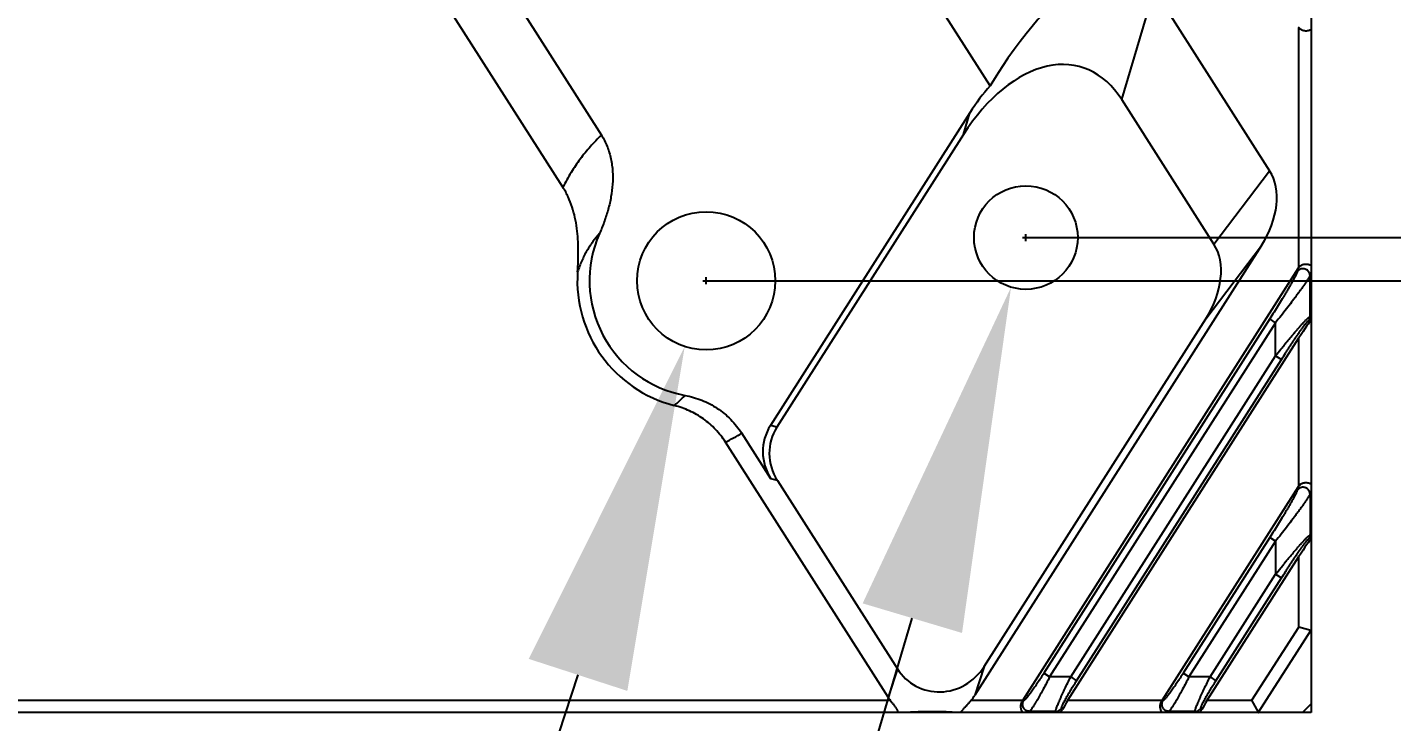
# Model space of a CAD drawing. Header units: millimetres. Extents: x 562 to 17351, y 2396 to 6995.
# Drawn here: x 2992.2 to 3071.2, y 3507.4 to 3547.6 of the extents above; entities that cross this region are included whole.
import ezdxf

# ---------------------------------------------------------------- set-up
doc = ezdxf.new("R2010")
doc.units = ezdxf.units.MM
doc.styles.get("Standard").update_dxf_attribs({"font": 'arial.ttf'})
doc.dimstyles.new('缩小5倍', dxfattribs={"dimtxt": 40, "dimasz": 20, "dimexe": 1, "dimexo": 0.2, "dimgap": 0, "dimtad": 1, "dimtoh": 1, "dimdec": 1, "dimzin": 9, "dimdsep": 46, "dimtxsty": 'Standard', "dimblk": '_FILLED', "dimcen": 0.2, "dimclrd": 256, "dimclre": 256, "dimclrt": 256, "dimadec": 1, "dimazin": 2, "dimtfac": 1, "dimtdec": 1, "dimtofl": 0, "dimtmove": 0, "dimatfit": 3, "dimldrblk": '_FILLED', "dimfxl": 1, "dimtolj": 1, "dimtzin": 0, "dimarcsym": 0})

# ---------------------------------------------------------------- blocks, each defined once
blk = doc.blocks.new('_FILLED')
at = {"color": 0, "linetype": 'ByBlock'}
blk.add_solid([(0, 0), (-1, 0.15), (-1, -0.15)], dxfattribs=at)
blk = doc.blocks.new('*D19')
at = {"lineweight": -2, "transparency": 16777216}
for p, q in [((3050.22, 3817.954), (3153.657, 3817.954)), ((3152.657, 3797.954), (3152.657, 3555.454)), ((3050.22, 3535.454), (3153.657, 3535.454))]:
    blk.add_line(p, q, dxfattribs=at)
at = {"layer": 'Defpoints', "color": 0, "transparency": 16777216}
for p in [(3050.02, 3817.954), (3050.02, 3535.454), (3152.657, 3535.454)]:
    blk.add_point(p, dxfattribs=at)
at = {"lineweight": -2, "transparency": 16777216, "xscale": 20, "yscale": 20, "zscale": 20}
for p, rotation in [((3152.657, 3817.954), 90), ((3152.657, 3535.454), 270)]:
    blk.add_blockref('_FILLED', p, dxfattribs=dict(at, rotation=rotation))
at = {"lineweight": 5, "transparency": 16777216, "insert": (3126.763, 3676.704), "char_height": 40, "attachment_point": 5, "rotation": 90}
blk.add_mtext('\\A1;282.5mm [11 1/8"]', dxfattribs=at)
blk = doc.blocks.new('*D27')
at = {"lineweight": -2, "transparency": 16777216}
for p, q in [((3031.72, 3820.454), (3233.687, 3820.454)), ((3232.687, 3552.954), (3232.687, 3800.454)), ((3031.72, 3532.954), (3233.687, 3532.954))]:
    blk.add_line(p, q, dxfattribs=at)
at = {"layer": 'Defpoints', "color": 0, "transparency": 16777216}
for p in [(3031.52, 3820.454), (3232.687, 3820.454), (3031.52, 3532.954)]:
    blk.add_point(p, dxfattribs=at)
at = {"lineweight": -2, "transparency": 16777216, "xscale": 20, "yscale": 20, "zscale": 20}
for p, rotation in [((3232.687, 3820.454), 90), ((3232.687, 3532.954), 270)]:
    blk.add_blockref('_FILLED', p, dxfattribs=dict(at, rotation=rotation))
at = {"lineweight": 5, "transparency": 16777216, "insert": (3206.793, 3676.704), "char_height": 40, "attachment_point": 5, "rotation": 90}
blk.add_mtext('\\A1;287.5mm [11 3/8"]', dxfattribs=at)
blk = doc.blocks.new('*D28')
at = {"lineweight": -2, "transparency": 16777216}
for p, q in [((3031.32, 3532.954), (3031.72, 3532.954)), ((3031.52, 3532.754), (3031.52, 3533.154)), ((2996.327, 3424.589), (3024.106, 3510.127)), ((2595.781, 3424.589), (2996.327, 3424.589))]:
    blk.add_line(p, q, dxfattribs=at)
at = {"layer": 'Defpoints', "color": 0, "transparency": 16777216}
for p in [(3032.755, 3536.758), (3030.284, 3529.149)]:
    blk.add_point(p, dxfattribs=at)
at = {"lineweight": -2, "transparency": 16777216, "xscale": 20, "yscale": 20, "zscale": 20, "rotation": 72.00816518130578}
blk.add_blockref('_FILLED', (3030.284, 3529.149), dxfattribs=at)
at = {"lineweight": 5, "transparency": 16777216, "insert": (2796.054, 3450.878), "char_height": 40, "attachment_point": 5}
blk.add_mtext('\\A1;4-∅8mm [∅3/8"]', dxfattribs=at)
blk = doc.blocks.new('*D29')
at = {"lineweight": -2, "transparency": 16777216}
for p, q in [((3049.82, 3535.454), (3050.22, 3535.454)), ((3050.02, 3535.254), (3050.02, 3535.654)), ((2992.412, 3342.158), (3043.45, 3513.412)), ((2868.373, 3342.158), (2992.412, 3342.158))]:
    blk.add_line(p, q, dxfattribs=at)
at = {"layer": 'Defpoints', "color": 0, "transparency": 16777216}
for p in [(3050.876, 3538.329), (3049.163, 3532.579)]:
    blk.add_point(p, dxfattribs=at)
at = {"lineweight": -2, "transparency": 16777216, "xscale": 20, "yscale": 20, "zscale": 20, "rotation": 73.4043921111086}
blk.add_blockref('_FILLED', (3049.163, 3532.579), dxfattribs=at)
at = {"lineweight": 5, "transparency": 16777216, "insert": (2930.393, 3362.581), "char_height": 40, "attachment_point": 5}
blk.add_mtext('\\A1;4-M6', dxfattribs=at)

msp = doc.modelspace()

# ---------------------------------------------------------------- linework, layer by layer
at = {"color": 7, "linetype": 'Continuous'}
for p, q in [((3066.52, 3845.454), (3066.52, 3507.954)), ((2872.176, 3840.62), (3064.125, 3539.32)), ((3047.948, 3544.24), (2859.807, 3839.562)), ((2899.752, 3738.707), (3025.456, 3541.392)), ((3023.233, 3538.368), (2944.883, 3661.351)), ((3055.567, 3543.448), (3057.452, 3549.795)), ((3065.82, 3533.728), (3065.82, 3547.611)), ((3060.902, 3535.074), (3055.567, 3543.448)), ((3046.784, 3542.687), (3035.24, 3524.566)), ((3046.407, 3541.418), (3046.784, 3542.687)), ((3046.407, 3541.418), (3035.615, 3524.477)), ((3060.902, 3535.074), (3064.125, 3539.32)), ((3063.658, 3534.995), (3047.068, 3508.954)), ((3060.434, 3530.749), (3063.658, 3534.995)), ((3065.785, 3533.681), (3049.841, 3508.654)), ((3065.785, 3533.681), (3065.726, 3533.479)), ((3066.52, 3533.467), (3066.461, 3533.265)), ((3066.461, 3530.873), (3066.461, 3533.265)), ((3047.603, 3510.608), (3060.434, 3530.749)), ((3064.132, 3530.739), (3051.06, 3510.219)), ((3064.468, 3530.525), (3064.132, 3530.739)), ((3066.507, 3530.627), (3066.398, 3530.659)), ((3066.461, 3530.873), (3066.52, 3530.856)), ((3064.468, 3530.525), (3051.396, 3510.005)), ((3064.468, 3528.609), (3064.468, 3530.525)), ((3052.449, 3508.654), (3065.82, 3529.641)), ((3065.82, 3521.072), (3065.82, 3529.641)), ((3052.616, 3510.005), (3064.468, 3528.609)), ((3052.953, 3509.791), (3064.804, 3528.395)), ((3064.468, 3528.609), (3064.804, 3528.395)), ((3035.615, 3524.477), (3035.24, 3524.566)), ((3042.048, 3508.833), (3032.638, 3523.605)), ((3035.267, 3521.472), (3033.576, 3524.127)), ((3035.642, 3521.383), (3035.267, 3521.472)), ((3035.642, 3521.383), (3042.583, 3510.487)), ((3065.785, 3521.025), (3057.904, 3508.654)), ((3065.785, 3521.025), (3065.726, 3520.823)), ((3066.52, 3520.811), (3066.461, 3520.609)), ((3066.461, 3520.609), (3066.461, 3518.217)), ((3064.132, 3518.083), (3059.122, 3510.219)), ((3064.468, 3517.869), (3064.132, 3518.083)), ((3066.507, 3517.971), (3066.398, 3518.003)), ((3066.461, 3518.217), (3066.52, 3518.2)), ((3064.468, 3517.869), (3059.458, 3510.005)), ((3064.468, 3517.869), (3064.468, 3515.953)), ((3060.512, 3508.654), (3065.82, 3516.985)), ((3065.82, 3512.899), (3065.82, 3516.985)), ((3060.679, 3510.005), (3064.468, 3515.953)), ((3061.015, 3509.791), (3064.804, 3515.739)), ((3064.468, 3515.953), (3064.804, 3515.739)), ((3063.102, 3508.654), (3065.82, 3512.899)), ((3063.476, 3507.971), (3066.503, 3512.7)), ((3066.503, 3512.7), (3065.82, 3512.899)), ((3042.583, 3510.487), (3042.048, 3508.833)), ((3047.603, 3510.608), (3047.068, 3508.954)), ((3051.396, 3510.005), (3051.06, 3510.219)), ((3059.458, 3510.005), (3059.122, 3510.219)), ((3052.616, 3510.005), (3051.396, 3510.005)), ((3052.616, 3510.005), (3052.953, 3509.791)), ((3060.679, 3510.005), (3059.458, 3510.005)), ((3060.679, 3510.005), (3061.015, 3509.791)), ((2987.994, 3508.654), (3042.172, 3508.654)), ((3046.852, 3508.654), (3049.841, 3508.654)), ((3049.893, 3508.625), (3049.784, 3508.566)), ((3052.449, 3508.654), (3057.904, 3508.654)), ((3057.955, 3508.625), (3057.847, 3508.566)), ((3060.512, 3508.654), (3063.102, 3508.654)), ((3063.476, 3507.971), (3063.102, 3508.654)), ((3066.52, 3507.954), (2467.02, 3507.954)), ((3050.229, 3508.013), (3050.121, 3507.954)), ((3051.753, 3508.013), (3050.229, 3508.013)), ((3051.785, 3507.954), (3051.753, 3508.013)), ((3052.133, 3508.116), (3052.089, 3508.197)), ((3058.292, 3508.013), (3058.184, 3507.954)), ((3059.815, 3508.013), (3058.292, 3508.013)), ((3059.848, 3507.954), (3059.815, 3508.013)), ((3060.151, 3508.197), (3060.196, 3508.116)), ((3066.02, 3507.954), (3066.52, 3508.454))]:
    msp.add_line(p, q, dxfattribs=at)
for centre, radius in [((3050.02, 3535.454), 3), ((3031.52, 3532.954), 4)]:
    msp.add_circle(centre, radius, dxfattribs=at)
for centre, radius, start, end in [((3031.52, 3532.954), 6.75, 156.12428, 259.56329), ((3031.52, 3532.954), 7.455, 176.10296, 255.70077), ((3066.059, 3530.874), 0.402, 327.6282, 359.8718), ((3023.517, 3532.852), 9.418, 310.85768, 316.04351), ((3025.805, 3536.996), 15.034, 297.03284, 301.12567), ((3066.059, 3518.218), 0.402, 327.6282, 359.8718), ((3051.751, 3508.415), 0.402, 270.25676, 327.24324), ((3059.813, 3508.415), 0.402, 270.25676, 327.24324)]:
    msp.add_arc(centre, radius, start, end, dxfattribs=at)
for centre, major_axis, ratio, start_param, end_param in [((3050.446, 3535.976), (5.777, 14.89), 0.368013, -0.263981, 1.130867), ((3066.118, 3547.883), (-0.117, 0.402), 0.954439, -4.415997, -4.276035), ((3050.389, 3535.784), (2.835, 9.544), 0.602666, -0.481922, 1.127854), ((3050.766, 3537.053), (2.835, 9.544), 0.602666, 0.912926, 1.127854), ((3060.969, 3536.378), (2.652, 3.493), 0.684108, -1.451017, -0.247768), ((3057.745, 3532.133), (2.652, 3.493), 0.684108, -1.451017, -0.247768), ((3066.118, 3533.456), (0.117, 0.402), 0.954439, 1.134443, 1.274405), ((3065.82, 3529.527), (0.698, 1.104), 0.046753, 0.118001, 1.496981), ((3038.002, 3522.96), (3.127, -0.746), 0.933182, 2.829294, 3.908395), ((3038.377, 3522.87), (-3.127, 0.746), 0.933182, -0.312299, 0.766803), ((3066.118, 3520.801), (0.117, 0.402), 0.954439, 1.134443, 1.274405), ((3065.82, 3516.871), (0.698, 1.104), 0.046753, 0.118001, 1.496981), ((3065.82, 3511.568), (0.687, 1.129), 0.116833, -0.189589, 0.03135), ((3045.11, 3512.3), (-0.977, -3.022), 0.944553, -0.662888, 1.302149), ((3044.575, 3510.646), (0.977, 3.022), 0.944553, -3.804481, -3.733545), ((3044.575, 3510.646), (0.977, 3.022), 0.944553, -1.956623, -1.839444), ((3049.768, 3508.654), (0.449, 0.699), 0.073624, -1.649478, -1.523567), ((3052.522, 3508.654), (0.449, 0.699), 0.073624, -4.66516, -3.789338), ((3057.831, 3508.654), (0.449, 0.699), 0.073624, -1.649478, -1.523567), ((3060.585, 3508.654), (0.449, 0.699), 0.073624, -4.66516, -3.789338), ((3043.63, 3507.722), (3.18, 0.087), 0.080959, 0.694906, 1.796389), ((3063.954, 3508.654), (0.468, 0.695), 0.186347, -3.237686, -3.016747)]:
    msp.add_ellipse(centre, major_axis=major_axis, ratio=ratio, start_param=start_param, end_param=end_param, dxfattribs=at)
for points, knots in [([(3065.82, 3547.611), (3065.835, 3547.593), (3065.869, 3547.558), (3065.927, 3547.516), (3065.99, 3547.483), (3066.055, 3547.459), (3066.121, 3547.443), (3066.184, 3547.436), (3066.243, 3547.435), (3066.298, 3547.439), (3066.341, 3547.446), (3066.372, 3547.453), (3066.399, 3547.46), (3066.424, 3547.468), (3066.447, 3547.475), (3066.462, 3547.479), (3066.476, 3547.482), (3066.487, 3547.484), (3066.497, 3547.484), (3066.506, 3547.481), (3066.513, 3547.475), (3066.517, 3547.466), (3066.519, 3547.455), (3066.52, 3547.446), (3066.52, 3547.442)], [0, 0, 0, 0, 0.092092, 0.18383, 0.274482, 0.363041, 0.448376, 0.529457, 0.605459, 0.675766, 0.739913, 0.769539, 0.797439, 0.847676, 0.869774, 0.889641, 0.907107, 0.922074, 0.934647, 0.945489, 0.956057, 0.968087, 0.982675, 1, 1, 1, 1]), ([(3025.456, 3541.392), (3025.235, 3541.179), (3024.807, 3540.733), (3024.219, 3540.006), (3023.687, 3539.217), (3023.377, 3538.657), (3023.233, 3538.368)], [0, 0, 0, 0, 0.243959, 0.491185, 0.742789, 1, 1, 1, 1]), ([(3025.456, 3541.392), (3025.523, 3541.287), (3025.646, 3541.072), (3025.799, 3540.733), (3025.921, 3540.382), (3026.013, 3540.022), (3026.076, 3539.655), (3026.123, 3539.162), (3026.118, 3538.542), (3026.026, 3537.804), (3025.86, 3537.079), (3025.633, 3536.372), (3025.447, 3535.912), (3025.347, 3535.686)], [0, 0, 0, 0, 0.062504, 0.125014, 0.187521, 0.250032, 0.312543, 0.375054, 0.500016, 0.624996, 0.749989, 0.874994, 1, 1, 1, 1]), ([(3024.081, 3533.461), (3024.11, 3533.881), (3024.136, 3534.515), (3024.107, 3535.358), (3024.046, 3535.989), (3023.939, 3536.613), (3023.775, 3537.226), (3023.547, 3537.817), (3023.346, 3538.19), (3023.233, 3538.368)], [0, 0, 0, 0, 0.249997, 0.375018, 0.500036, 0.625049, 0.750051, 0.875035, 1, 1, 1, 1]), ([(3025.347, 3535.686), (3025.214, 3535.538), (3024.956, 3535.221), (3024.612, 3534.696), (3024.31, 3534.107), (3024.15, 3533.683), (3024.081, 3533.461)], [0, 0, 0, 0, 0.232196, 0.474372, 0.729146, 1, 1, 1, 1]), ([(3066.52, 3533.897), (3066.52, 3533.893), (3066.519, 3533.884), (3066.517, 3533.873), (3066.513, 3533.864), (3066.506, 3533.858), (3066.497, 3533.855), (3066.487, 3533.855), (3066.476, 3533.857), (3066.462, 3533.86), (3066.447, 3533.864), (3066.424, 3533.871), (3066.399, 3533.879), (3066.372, 3533.886), (3066.341, 3533.893), (3066.298, 3533.9), (3066.243, 3533.904), (3066.184, 3533.903), (3066.121, 3533.896), (3066.055, 3533.88), (3065.99, 3533.856), (3065.927, 3533.823), (3065.869, 3533.781), (3065.835, 3533.746), (3065.82, 3533.728)], [0, 0, 0, 0, 0.017325, 0.031913, 0.043943, 0.054511, 0.065353, 0.077926, 0.092893, 0.110359, 0.130226, 0.152324, 0.202561, 0.230461, 0.260087, 0.324234, 0.394541, 0.470543, 0.551624, 0.636959, 0.725518, 0.81617, 0.907908, 1, 1, 1, 1]), ([(3065.726, 3533.479), (3065.724, 3533.473), (3065.72, 3533.46), (3065.71, 3533.431), (3065.692, 3533.39), (3065.667, 3533.335), (3065.637, 3533.273), (3065.603, 3533.206), (3065.552, 3533.107), (3065.481, 3532.976), (3065.389, 3532.811), (3065.291, 3532.638), (3065.187, 3532.459), (3065.079, 3532.276), (3064.968, 3532.089), (3064.815, 3531.835), (3064.619, 3531.514), (3064.378, 3531.127), (3064.215, 3530.868), (3064.132, 3530.739)], [0, 0, 0, 0, 0.005901, 0.012735, 0.028952, 0.048162, 0.069901, 0.09376, 0.119398, 0.174922, 0.234766, 0.297787, 0.363197, 0.430435, 0.499096, 0.568874, 0.710857, 0.854932, 1, 1, 1, 1]), ([(3066.461, 3533.265), (3066.459, 3533.259), (3066.454, 3533.248), (3066.442, 3533.222), (3066.423, 3533.185), (3066.395, 3533.135), (3066.362, 3533.079), (3066.323, 3533.016), (3066.263, 3532.924), (3066.179, 3532.798), (3066.068, 3532.638), (3065.948, 3532.467), (3065.819, 3532.289), (3065.683, 3532.104), (3065.542, 3531.914), (3065.347, 3531.654), (3065.095, 3531.324), (3064.785, 3530.925), (3064.575, 3530.658), (3064.468, 3530.525)], [0, 0, 0, 0, 0.00509, 0.010986, 0.025069, 0.041978, 0.061422, 0.083116, 0.10679, 0.159148, 0.216896, 0.278821, 0.344009, 0.411767, 0.481567, 0.552991, 0.699423, 0.848968, 1, 1, 1, 1]), ([(3066.461, 3533.265), (3066.46, 3533.285), (3066.456, 3533.326), (3066.439, 3533.385), (3066.413, 3533.442), (3066.378, 3533.494), (3066.335, 3533.54), (3066.285, 3533.579), (3066.229, 3533.61), (3066.169, 3533.633), (3066.107, 3533.646), (3066.043, 3533.649), (3065.98, 3533.643), (3065.919, 3533.627), (3065.862, 3533.602), (3065.809, 3533.569), (3065.763, 3533.528), (3065.737, 3533.496), (3065.726, 3533.479)], [0, 0, 0, 0, 0.061114, 0.122614, 0.184535, 0.246922, 0.309744, 0.372937, 0.436398, 0.5, 0.563602, 0.627063, 0.690256, 0.753078, 0.815465, 0.877386, 0.938886, 1, 1, 1, 1]), ([(3064.468, 3528.609), (3064.568, 3528.734), (3064.718, 3528.922), (3064.92, 3529.169), (3065.07, 3529.353), (3065.22, 3529.534), (3065.368, 3529.711), (3065.514, 3529.884), (3065.657, 3530.051), (3065.796, 3530.211), (3065.929, 3530.361), (3066.036, 3530.479), (3066.117, 3530.567), (3066.174, 3530.626), (3066.227, 3530.681), (3066.276, 3530.73), (3066.321, 3530.773), (3066.361, 3530.809), (3066.39, 3530.834), (3066.411, 3530.85), (3066.424, 3530.859), (3066.436, 3530.866), (3066.446, 3530.871), (3066.454, 3530.873), (3066.459, 3530.873), (3066.461, 3530.873)], [0, 0, 0, 0, 0.159125, 0.238222, 0.316726, 0.39438, 0.470877, 0.545833, 0.61877, 0.689064, 0.755895, 0.818173, 0.847168, 0.874455, 0.899785, 0.922888, 0.943474, 0.961249, 0.975933, 0.982041, 0.987297, 0.991693, 0.995234, 0.997964, 1, 1, 1, 1]), ([(3064.804, 3528.395), (3064.88, 3528.514), (3064.995, 3528.693), (3065.149, 3528.93), (3065.264, 3529.106), (3065.379, 3529.28), (3065.494, 3529.452), (3065.608, 3529.621), (3065.72, 3529.786), (3065.831, 3529.946), (3065.938, 3530.099), (3066.026, 3530.221), (3066.094, 3530.313), (3066.142, 3530.377), (3066.188, 3530.437), (3066.231, 3530.492), (3066.271, 3530.54), (3066.302, 3530.577), (3066.324, 3530.602), (3066.339, 3530.617), (3066.353, 3530.631), (3066.365, 3530.642), (3066.375, 3530.65), (3066.383, 3530.655), (3066.389, 3530.658), (3066.393, 3530.659), (3066.396, 3530.659), (3066.398, 3530.659)], [0, 0, 0, 0, 0.153079, 0.229317, 0.305164, 0.38045, 0.454964, 0.528435, 0.600518, 0.670737, 0.738433, 0.802662, 0.833067, 0.862041, 0.889306, 0.914531, 0.93732, 0.957232, 0.965959, 0.97379, 0.980669, 0.986547, 0.991394, 0.995199, 0.996723, 0.998012, 1, 1, 1, 1]), ([(3066.507, 3530.627), (3066.508, 3530.628), (3066.509, 3530.629), (3066.512, 3530.631), (3066.514, 3530.631), (3066.516, 3530.632), (3066.518, 3530.631), (3066.519, 3530.63), (3066.519, 3530.628), (3066.52, 3530.626), (3066.52, 3530.626)], [0, 0, 0, 0, 0.19873, 0.362206, 0.49175, 0.591912, 0.674664, 0.760162, 0.865704, 1, 1, 1, 1]), ([(3030.297, 3526.316), (3030.463, 3526.285), (3030.792, 3526.207), (3031.272, 3526.042), (3031.733, 3525.829), (3032.17, 3525.57), (3032.578, 3525.268), (3032.952, 3524.925), (3033.289, 3524.545), (3033.485, 3524.269), (3033.576, 3524.127)], [0, 0, 0, 0, 0.125003, 0.250004, 0.375005, 0.500005, 0.625005, 0.750004, 0.875001, 1, 1, 1, 1]), ([(3032.638, 3523.605), (3032.554, 3523.736), (3032.374, 3523.99), (3032.069, 3524.344), (3031.732, 3524.666), (3031.365, 3524.956), (3030.973, 3525.209), (3030.559, 3525.424), (3030.127, 3525.601), (3029.829, 3525.691), (3029.678, 3525.73)], [0, 0, 0, 0, 0.124999, 0.249997, 0.374996, 0.499996, 0.624996, 0.749997, 0.874998, 1, 1, 1, 1]), ([(3066.52, 3521.241), (3066.52, 3521.237), (3066.519, 3521.228), (3066.517, 3521.217), (3066.513, 3521.208), (3066.506, 3521.202), (3066.497, 3521.199), (3066.487, 3521.199), (3066.476, 3521.201), (3066.462, 3521.204), (3066.447, 3521.208), (3066.424, 3521.215), (3066.399, 3521.223), (3066.372, 3521.23), (3066.341, 3521.237), (3066.298, 3521.244), (3066.243, 3521.248), (3066.184, 3521.247), (3066.121, 3521.24), (3066.055, 3521.224), (3065.99, 3521.2), (3065.927, 3521.167), (3065.869, 3521.125), (3065.835, 3521.09), (3065.82, 3521.072)], [0, 0, 0, 0, 0.017325, 0.031913, 0.043943, 0.054511, 0.065353, 0.077926, 0.092893, 0.110359, 0.130226, 0.152324, 0.202561, 0.230461, 0.260087, 0.324234, 0.394541, 0.470543, 0.551624, 0.636959, 0.725518, 0.81617, 0.907908, 1, 1, 1, 1]), ([(3065.726, 3520.823), (3065.724, 3520.817), (3065.72, 3520.804), (3065.71, 3520.775), (3065.692, 3520.734), (3065.667, 3520.679), (3065.637, 3520.617), (3065.603, 3520.55), (3065.552, 3520.452), (3065.481, 3520.32), (3065.389, 3520.155), (3065.291, 3519.982), (3065.187, 3519.803), (3065.079, 3519.62), (3064.968, 3519.433), (3064.815, 3519.179), (3064.619, 3518.858), (3064.378, 3518.471), (3064.215, 3518.212), (3064.132, 3518.083)], [0, 0, 0, 0, 0.005901, 0.012735, 0.028952, 0.048162, 0.069901, 0.09376, 0.119398, 0.174922, 0.234766, 0.297787, 0.363198, 0.430435, 0.499096, 0.568874, 0.710857, 0.854932, 1, 1, 1, 1]), ([(3066.461, 3520.609), (3066.459, 3520.603), (3066.454, 3520.592), (3066.442, 3520.566), (3066.423, 3520.529), (3066.395, 3520.479), (3066.362, 3520.423), (3066.323, 3520.361), (3066.263, 3520.268), (3066.179, 3520.142), (3066.068, 3519.982), (3065.948, 3519.811), (3065.819, 3519.633), (3065.683, 3519.448), (3065.542, 3519.258), (3065.347, 3518.998), (3065.095, 3518.668), (3064.785, 3518.269), (3064.575, 3518.002), (3064.468, 3517.869)], [0, 0, 0, 0, 0.00509, 0.010986, 0.025069, 0.041978, 0.061422, 0.083116, 0.10679, 0.159148, 0.216896, 0.278821, 0.344009, 0.411767, 0.481567, 0.552991, 0.699423, 0.848968, 1, 1, 1, 1]), ([(3066.461, 3520.609), (3066.46, 3520.629), (3066.456, 3520.67), (3066.439, 3520.729), (3066.413, 3520.786), (3066.378, 3520.838), (3066.335, 3520.884), (3066.285, 3520.923), (3066.229, 3520.954), (3066.169, 3520.977), (3066.107, 3520.99), (3066.043, 3520.993), (3065.98, 3520.987), (3065.919, 3520.971), (3065.862, 3520.946), (3065.809, 3520.913), (3065.763, 3520.872), (3065.737, 3520.84), (3065.726, 3520.823)], [0, 0, 0, 0, 0.061114, 0.122614, 0.184535, 0.246922, 0.309744, 0.372937, 0.436398, 0.5, 0.563602, 0.627063, 0.690256, 0.753078, 0.815465, 0.877386, 0.938886, 1, 1, 1, 1]), ([(3064.468, 3515.953), (3064.568, 3516.078), (3064.718, 3516.266), (3064.92, 3516.513), (3065.07, 3516.697), (3065.22, 3516.878), (3065.368, 3517.055), (3065.514, 3517.228), (3065.657, 3517.395), (3065.796, 3517.555), (3065.929, 3517.705), (3066.036, 3517.823), (3066.117, 3517.911), (3066.174, 3517.971), (3066.227, 3518.025), (3066.276, 3518.075), (3066.321, 3518.117), (3066.361, 3518.153), (3066.39, 3518.178), (3066.411, 3518.194), (3066.424, 3518.203), (3066.436, 3518.21), (3066.446, 3518.215), (3066.454, 3518.217), (3066.459, 3518.217), (3066.461, 3518.217)], [0, 0, 0, 0, 0.159124, 0.238222, 0.316725, 0.394379, 0.470876, 0.545833, 0.618769, 0.689064, 0.755895, 0.818172, 0.847168, 0.874455, 0.899785, 0.922888, 0.943474, 0.961249, 0.975933, 0.982041, 0.987297, 0.991693, 0.995234, 0.997964, 1, 1, 1, 1]), ([(3064.804, 3515.739), (3064.88, 3515.858), (3064.995, 3516.037), (3065.149, 3516.274), (3065.264, 3516.45), (3065.379, 3516.624), (3065.494, 3516.796), (3065.608, 3516.965), (3065.72, 3517.13), (3065.831, 3517.29), (3065.938, 3517.443), (3066.026, 3517.565), (3066.094, 3517.657), (3066.142, 3517.721), (3066.188, 3517.781), (3066.231, 3517.836), (3066.271, 3517.885), (3066.302, 3517.921), (3066.324, 3517.946), (3066.339, 3517.961), (3066.353, 3517.975), (3066.365, 3517.986), (3066.375, 3517.994), (3066.383, 3517.999), (3066.389, 3518.002), (3066.393, 3518.003), (3066.396, 3518.003), (3066.398, 3518.003)], [0, 0, 0, 0, 0.153079, 0.229316, 0.305163, 0.380449, 0.454963, 0.528434, 0.600517, 0.670737, 0.738433, 0.802662, 0.833067, 0.862041, 0.889306, 0.914531, 0.93732, 0.957232, 0.96596, 0.973791, 0.980669, 0.986547, 0.991394, 0.995199, 0.996723, 0.998012, 1, 1, 1, 1]), ([(3066.507, 3517.971), (3066.508, 3517.972), (3066.509, 3517.973), (3066.512, 3517.975), (3066.514, 3517.976), (3066.516, 3517.976), (3066.518, 3517.975), (3066.519, 3517.974), (3066.519, 3517.972), (3066.52, 3517.97), (3066.52, 3517.97)], [0, 0, 0, 0, 0.19873, 0.362206, 0.49175, 0.591912, 0.674664, 0.760162, 0.865704, 1, 1, 1, 1]), ([(3051.06, 3510.219), (3051, 3510.126), (3050.881, 3509.942), (3050.703, 3509.674), (3050.556, 3509.459), (3050.441, 3509.295), (3050.359, 3509.181), (3050.281, 3509.075), (3050.207, 3508.976), (3050.138, 3508.887), (3050.074, 3508.809), (3050.025, 3508.752), (3049.989, 3508.712), (3049.966, 3508.687), (3049.944, 3508.666), (3049.925, 3508.649), (3049.908, 3508.635), (3049.898, 3508.628), (3049.893, 3508.625)], [0, 0, 0, 0, 0.1676, 0.331583, 0.488295, 0.562692, 0.633726, 0.700798, 0.763256, 0.820399, 0.871471, 0.915692, 0.934989, 0.952284, 0.967493, 0.980544, 0.991384, 1, 1, 1, 1]), ([(3059.122, 3510.219), (3059.063, 3510.126), (3058.944, 3509.942), (3058.766, 3509.674), (3058.618, 3509.459), (3058.504, 3509.295), (3058.422, 3509.181), (3058.344, 3509.075), (3058.269, 3508.976), (3058.2, 3508.887), (3058.137, 3508.809), (3058.088, 3508.752), (3058.052, 3508.712), (3058.028, 3508.687), (3058.007, 3508.666), (3057.988, 3508.649), (3057.971, 3508.635), (3057.96, 3508.628), (3057.955, 3508.625)], [0, 0, 0, 0, 0.1676, 0.331583, 0.488295, 0.562692, 0.633726, 0.700798, 0.763256, 0.820399, 0.871471, 0.915692, 0.934989, 0.952284, 0.967493, 0.980544, 0.991384, 1, 1, 1, 1]), ([(3051.396, 3510.005), (3051.335, 3509.887), (3051.215, 3509.653), (3051.034, 3509.313), (3050.884, 3509.04), (3050.768, 3508.835), (3050.686, 3508.692), (3050.608, 3508.56), (3050.535, 3508.438), (3050.467, 3508.329), (3050.405, 3508.234), (3050.357, 3508.164), (3050.322, 3508.117), (3050.299, 3508.087), (3050.279, 3508.062), (3050.26, 3508.041), (3050.244, 3508.025), (3050.234, 3508.016), (3050.229, 3508.013)], [0, 0, 0, 0, 0.172458, 0.340604, 0.500132, 0.575263, 0.646515, 0.713266, 0.774868, 0.830656, 0.879952, 0.922092, 0.940282, 0.956456, 0.970552, 0.982522, 0.992336, 1, 1, 1, 1]), ([(3051.753, 3508.013), (3051.752, 3508.014), (3051.751, 3508.018), (3051.749, 3508.027), (3051.75, 3508.041), (3051.752, 3508.061), (3051.757, 3508.086), (3051.765, 3508.116), (3051.779, 3508.164), (3051.802, 3508.234), (3051.837, 3508.33), (3051.881, 3508.44), (3051.932, 3508.563), (3051.99, 3508.697), (3052.054, 3508.842), (3052.124, 3508.994), (3052.198, 3509.153), (3052.303, 3509.376), (3052.442, 3509.661), (3052.558, 3509.89), (3052.616, 3510.005)], [0, 0, 0, 0, 0.002337, 0.005142, 0.012309, 0.021693, 0.033344, 0.047262, 0.063422, 0.102249, 0.149298, 0.203901, 0.265311, 0.332743, 0.40541, 0.482538, 0.563383, 0.647242, 0.821363, 1, 1, 1, 1]), ([(3052.089, 3508.197), (3052.087, 3508.2), (3052.086, 3508.205), (3052.086, 3508.213), (3052.086, 3508.223), (3052.089, 3508.238), (3052.094, 3508.258), (3052.102, 3508.283), (3052.112, 3508.311), (3052.125, 3508.343), (3052.146, 3508.392), (3052.178, 3508.461), (3052.223, 3508.551), (3052.276, 3508.652), (3052.335, 3508.76), (3052.399, 3508.876), (3052.494, 3509.042), (3052.621, 3509.258), (3052.783, 3509.523), (3052.895, 3509.701), (3052.953, 3509.791)], [0, 0, 0, 0, 0.005131, 0.008428, 0.012271, 0.021684, 0.033464, 0.047622, 0.064124, 0.082905, 0.103889, 0.152076, 0.207846, 0.270292, 0.338504, 0.411611, 0.488796, 0.652473, 0.824323, 1, 1, 1, 1]), ([(3059.458, 3510.005), (3059.398, 3509.887), (3059.277, 3509.653), (3059.096, 3509.313), (3058.947, 3509.04), (3058.831, 3508.835), (3058.749, 3508.692), (3058.671, 3508.56), (3058.597, 3508.438), (3058.529, 3508.329), (3058.467, 3508.234), (3058.419, 3508.164), (3058.385, 3508.117), (3058.362, 3508.087), (3058.341, 3508.062), (3058.323, 3508.041), (3058.307, 3508.025), (3058.296, 3508.016), (3058.292, 3508.013)], [0, 0, 0, 0, 0.172458, 0.340604, 0.500132, 0.575263, 0.646515, 0.713266, 0.774868, 0.830656, 0.879952, 0.922092, 0.940282, 0.956456, 0.970552, 0.982522, 0.992336, 1, 1, 1, 1]), ([(3059.815, 3508.013), (3059.815, 3508.014), (3059.813, 3508.018), (3059.812, 3508.027), (3059.812, 3508.041), (3059.815, 3508.061), (3059.82, 3508.086), (3059.827, 3508.116), (3059.841, 3508.164), (3059.865, 3508.234), (3059.9, 3508.33), (3059.944, 3508.44), (3059.995, 3508.563), (3060.053, 3508.697), (3060.117, 3508.842), (3060.186, 3508.994), (3060.26, 3509.153), (3060.366, 3509.376), (3060.505, 3509.661), (3060.62, 3509.89), (3060.679, 3510.005)], [0, 0, 0, 0, 0.002337, 0.005142, 0.012309, 0.021693, 0.033344, 0.047262, 0.063422, 0.102249, 0.149298, 0.203901, 0.265311, 0.332743, 0.40541, 0.482538, 0.563383, 0.647242, 0.821363, 1, 1, 1, 1]), ([(3060.151, 3508.197), (3060.15, 3508.2), (3060.149, 3508.205), (3060.148, 3508.213), (3060.149, 3508.223), (3060.151, 3508.238), (3060.157, 3508.258), (3060.165, 3508.283), (3060.175, 3508.311), (3060.188, 3508.343), (3060.209, 3508.392), (3060.241, 3508.461), (3060.286, 3508.551), (3060.338, 3508.652), (3060.397, 3508.76), (3060.462, 3508.876), (3060.556, 3509.042), (3060.684, 3509.258), (3060.846, 3509.523), (3060.958, 3509.701), (3061.015, 3509.791)], [0, 0, 0, 0, 0.005131, 0.008428, 0.012271, 0.021684, 0.033464, 0.047622, 0.064124, 0.082905, 0.103889, 0.152076, 0.207846, 0.270292, 0.338504, 0.411611, 0.488796, 0.652473, 0.824323, 1, 1, 1, 1]), ([(3042.172, 3508.654), (3042.202, 3508.613), (3042.248, 3508.552), (3042.309, 3508.471), (3042.355, 3508.412), (3042.399, 3508.354), (3042.441, 3508.297), (3042.481, 3508.243), (3042.517, 3508.19), (3042.549, 3508.141), (3042.571, 3508.102), (3042.585, 3508.072), (3042.593, 3508.052), (3042.598, 3508.033), (3042.601, 3508.017), (3042.601, 3508.002), (3042.598, 3507.988), (3042.593, 3507.977), (3042.585, 3507.968), (3042.574, 3507.961), (3042.561, 3507.957), (3042.547, 3507.954), (3042.536, 3507.954), (3042.531, 3507.954)], [0, 0, 0, 0, 0.17407, 0.260019, 0.344627, 0.427386, 0.507674, 0.584703, 0.657485, 0.724708, 0.784754, 0.811543, 0.835902, 0.857707, 0.87695, 0.893816, 0.908746, 0.922466, 0.93588, 0.949853, 0.965006, 0.981682, 1, 1, 1, 1]), ([(3046.313, 3507.954), (3046.31, 3507.954), (3046.304, 3507.954), (3046.296, 3507.957), (3046.292, 3507.961), (3046.289, 3507.965), (3046.288, 3507.97), (3046.288, 3507.977), (3046.289, 3507.984), (3046.292, 3507.995), (3046.299, 3508.009), (3046.308, 3508.025), (3046.32, 3508.042), (3046.339, 3508.069), (3046.368, 3508.105), (3046.407, 3508.15), (3046.451, 3508.198), (3046.497, 3508.249), (3046.546, 3508.302), (3046.596, 3508.357), (3046.665, 3508.433), (3046.751, 3508.531), (3046.819, 3508.612), (3046.852, 3508.654)], [0, 0, 0, 0, 0.011112, 0.020255, 0.024391, 0.028473, 0.037279, 0.042422, 0.048212, 0.061978, 0.078873, 0.098855, 0.121745, 0.147283, 0.20515, 0.270312, 0.341022, 0.415964, 0.494162, 0.574906, 0.657633, 0.827281, 1, 1, 1, 1]), ([(3049.784, 3508.566), (3049.773, 3508.548), (3049.752, 3508.511), (3049.73, 3508.452), (3049.715, 3508.392), (3049.708, 3508.334), (3049.708, 3508.277), (3049.714, 3508.225), (3049.724, 3508.176), (3049.737, 3508.132), (3049.752, 3508.092), (3049.766, 3508.062), (3049.778, 3508.041), (3049.786, 3508.026), (3049.793, 3508.013), (3049.8, 3508.001), (3049.806, 3507.99), (3049.811, 3507.981), (3049.814, 3507.974), (3049.815, 3507.969), (3049.815, 3507.965), (3049.814, 3507.961), (3049.812, 3507.958), (3049.81, 3507.957), (3049.807, 3507.955), (3049.802, 3507.954), (3049.798, 3507.954), (3049.796, 3507.954)], [0, 0, 0, 0, 0.097065, 0.192515, 0.285324, 0.374606, 0.459616, 0.539864, 0.615058, 0.684982, 0.749399, 0.807935, 0.834791, 0.859873, 0.883022, 0.904001, 0.922558, 0.93844, 0.951423, 0.956829, 0.961578, 0.96963, 0.973476, 0.977585, 0.982189, 0.987423, 1, 1, 1, 1]), ([(3050.229, 3508.013), (3050.194, 3508.013), (3050.124, 3508.024), (3050.026, 3508.067), (3049.943, 3508.134), (3049.88, 3508.22), (3049.841, 3508.32), (3049.829, 3508.426), (3049.845, 3508.531), (3049.874, 3508.596), (3049.893, 3508.625)], [0, 0, 0, 0, 0.124309, 0.249137, 0.374435, 0.5, 0.625565, 0.750863, 0.875691, 1, 1, 1, 1]), ([(3057.847, 3508.566), (3057.835, 3508.548), (3057.815, 3508.511), (3057.792, 3508.452), (3057.778, 3508.392), (3057.771, 3508.334), (3057.771, 3508.277), (3057.776, 3508.225), (3057.786, 3508.176), (3057.8, 3508.132), (3057.815, 3508.092), (3057.829, 3508.062), (3057.841, 3508.041), (3057.849, 3508.026), (3057.856, 3508.013), (3057.863, 3508.001), (3057.869, 3507.99), (3057.874, 3507.981), (3057.876, 3507.974), (3057.878, 3507.969), (3057.878, 3507.965), (3057.877, 3507.961), (3057.875, 3507.958), (3057.873, 3507.957), (3057.87, 3507.955), (3057.865, 3507.954), (3057.861, 3507.954), (3057.858, 3507.954)], [0, 0, 0, 0, 0.097065, 0.192515, 0.285324, 0.374606, 0.459616, 0.539864, 0.615058, 0.684982, 0.749399, 0.807935, 0.834791, 0.859873, 0.883022, 0.904001, 0.922558, 0.93844, 0.951423, 0.956829, 0.961578, 0.96963, 0.973476, 0.977585, 0.982189, 0.987423, 1, 1, 1, 1]), ([(3058.292, 3508.013), (3058.257, 3508.013), (3058.186, 3508.024), (3058.089, 3508.067), (3058.006, 3508.134), (3057.942, 3508.22), (3057.904, 3508.32), (3057.892, 3508.426), (3057.908, 3508.531), (3057.937, 3508.596), (3057.955, 3508.625)], [0, 0, 0, 0, 0.124309, 0.249137, 0.374435, 0.5, 0.625565, 0.750863, 0.875691, 1, 1, 1, 1]), ([(3052.031, 3507.954), (3052.03, 3507.954), (3052.028, 3507.954), (3052.026, 3507.954), (3052.024, 3507.955), (3052.023, 3507.957), (3052.023, 3507.96), (3052.024, 3507.963), (3052.026, 3507.966), (3052.03, 3507.972), (3052.036, 3507.979), (3052.043, 3507.988), (3052.051, 3507.998), (3052.061, 3508.009), (3052.074, 3508.026), (3052.092, 3508.049), (3052.114, 3508.081), (3052.127, 3508.104), (3052.133, 3508.116)], [0, 0, 0, 0, 0.012997, 0.023693, 0.032502, 0.040269, 0.057607, 0.069406, 0.083763, 0.120473, 0.16747, 0.223668, 0.287904, 0.359192, 0.436594, 0.607104, 0.795683, 1, 1, 1, 1]), ([(3060.093, 3507.954), (3060.093, 3507.954), (3060.091, 3507.954), (3060.089, 3507.954), (3060.087, 3507.955), (3060.086, 3507.957), (3060.086, 3507.96), (3060.087, 3507.963), (3060.089, 3507.966), (3060.092, 3507.972), (3060.098, 3507.979), (3060.106, 3507.988), (3060.114, 3507.998), (3060.123, 3508.009), (3060.137, 3508.026), (3060.155, 3508.049), (3060.176, 3508.081), (3060.189, 3508.104), (3060.196, 3508.116)], [0, 0, 0, 0, 0.012996, 0.023691, 0.032499, 0.040267, 0.057606, 0.069409, 0.083767, 0.120475, 0.167471, 0.223673, 0.287908, 0.359194, 0.436597, 0.607104, 0.795683, 1, 1, 1, 1])]:
    msp.add_open_spline(points, degree=3, knots=knots, dxfattribs=at)

# ---------------------------------------------------------------- dimensions: what is measured, and where the dimension line sits
at = {"color": 6, "lineweight": 5}
dim = msp.add_linear_dim(base=(3232.687, 3820.454), p1=(3031.52, 3532.954), p2=(3031.52, 3820.454), angle=90, dimstyle='缩小5倍', override={"dimpost": 'mm'}, dxfattribs=at)
dim.commit()
dim.dimension.update_dxf_attribs({"geometry": '*D27', "text_midpoint": (3232.687, 3676.704), "dimtype": 160})
at = {"color": 1, "lineweight": 5}
dim = msp.add_linear_dim(base=(3152.657, 3535.454), p1=(3050.02, 3817.954), p2=(3050.02, 3535.454), angle=90, dimstyle='缩小5倍', override={"dimpost": 'mm'}, dxfattribs=at)
dim.commit()
dim.dimension.update_dxf_attribs({"geometry": '*D19', "text_midpoint": (3152.657, 3676.704), "dimtype": 160})
at = {"color": 6, "lineweight": 5}
for p1, p2, text, picture, middle in [((3050.876, 3538.329), (3049.163, 3532.579), '4-M6', '*D29', (2930.393, 3342.158)), ((3032.755, 3536.758), (3030.284, 3529.149), '4-<>', '*D28', (2796.054, 3424.589))]:
    dim = msp.add_diameter_dim_2p(p1=p1, p2=p2, text=text, dimstyle='缩小5倍', override={"dimpost": 'mm'}, dxfattribs=at)
    dim.commit()
    dim.dimension.update_dxf_attribs({"geometry": picture, "text_midpoint": middle, "dimtype": 163})

doc.saveas('drawing.dxf')
